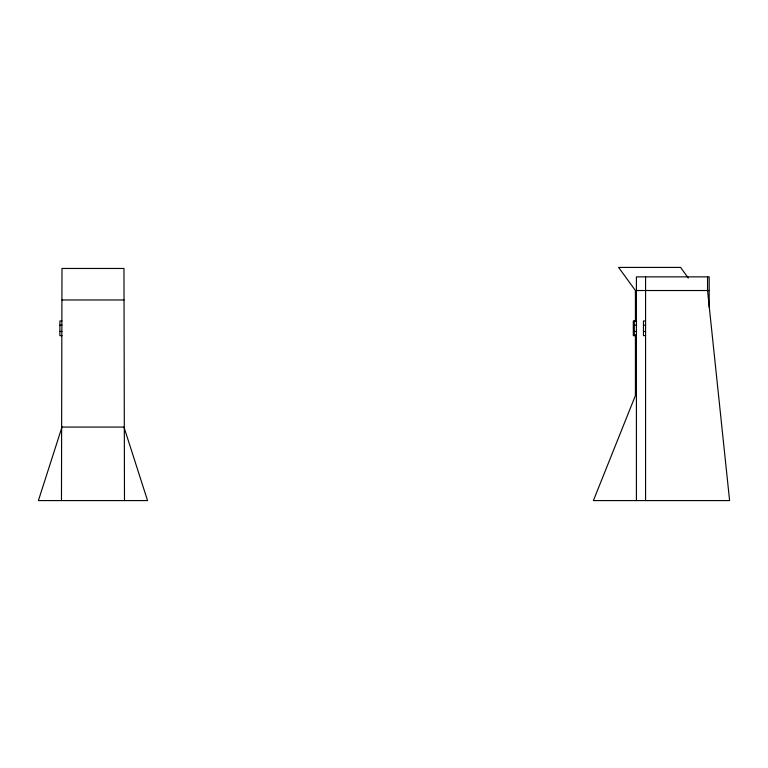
<?xml version="1.0" encoding="UTF-8"?>
<svg xmlns="http://www.w3.org/2000/svg" width="768" height="768" viewBox="0 0 768 768"><rect width="100%" height="100%" fill="white"/><g stroke="black" fill="none" stroke-linecap="round" stroke-linejoin="round"><path stroke-width="1.15" d="M61.469 500.582L61.987 268.464L123.965 268.464L124.483 500.582M636.413 290.525L709.181 290.525M61.987 299.971L123.965 299.971M61.987 320.957L59.894 320.957L59.894 335.654L61.987 335.654M636.413 320.957L633.312 320.957L633.312 335.654L636.413 335.654M645.571 320.957L643.469 320.957L643.469 335.654L645.571 335.654M59.894 325.152L61.987 325.152M634.31 325.152L636.413 325.152M643.469 325.152L645.571 325.152M59.894 331.459L61.987 331.459M634.31 331.459L636.413 331.459M643.469 331.459L645.571 331.459M688.282 278.006L680.573 267.418L618.605 267.418L635.414 290.525L635.414 321.552M709.181 307.229L709.181 276.864L636.413 276.864L636.413 500.582M707.539 276.864L707.539 290.525L729.6 500.582L593.395 500.582L635.414 395.549L635.414 334.685M645.571 276.864L645.571 500.582M634.31 320.957L634.31 335.654M61.987 427.066L38.4 500.582L147.552 500.582L123.965 427.066L61.987 427.066"/></g></svg>
